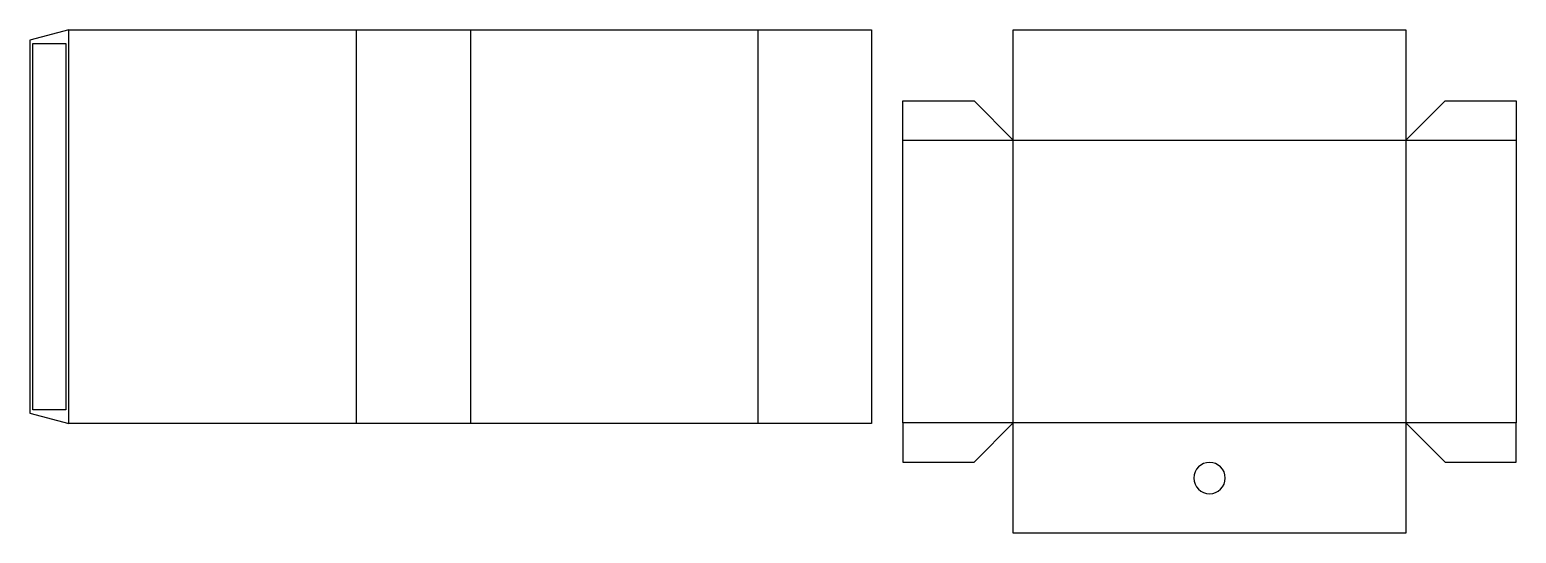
# Model space of a CAD drawing. Header units: millimetres. Extents: x 0 to 948, y 0 to 321.
import ezdxf

# ---------------------------------------------------------------- set-up
doc = ezdxf.new("R2010")
doc.units = ezdxf.units.MM
for name, color, linetype in [('CREASE', 5, 'CONTINUOUS'), ('CUT', 1, 'CONTINUOUS'), ('GLUE', 2, 'CONTINUOUS')]:
    doc.layers.add(name, color=color, linetype=linetype)

msp = doc.modelspace()

# ---------------------------------------------------------------- linework, layer by layer
at = {"layer": 'CREASE'}
for p, q in [((25, 70), (25, 321.35)), ((208.35, 321.35), (208.35, 70)), ((281.25, 321.35), (281.25, 70)), ((464.6, 321.35), (464.6, 70)), ((557.05, 250.9), (627.5, 250.9)), ((627.5, 250.9), (877.95, 250.9)), ((627.5, 70.45), (627.5, 250.9)), ((877.95, 250.9), (877.95, 70.45)), ((877.95, 250.9), (948.4, 250.9)), ((627.5, 70.45), (557.05, 70.45)), ((877.95, 70.45), (627.5, 70.45)), ((948.4, 70.45), (877.95, 70.45))]:
    msp.add_line(p, q, dxfattribs=at)
at = {"layer": 'CUT'}
for p, q in [((25, 321.35), (0, 314.651)), ((0, 314.651), (0, 76.699)), ((25, 321.35), (208.35, 321.35)), ((208.35, 321.35), (281.25, 321.35)), ((281.25, 321.35), (464.6, 321.35)), ((464.6, 321.35), (537.05, 321.35)), ((537.05, 321.35), (537.05, 70)), ((627.5, 321.35), (877.95, 321.35)), ((627.5, 250.9), (627.5, 321.35)), ((877.95, 321.35), (877.95, 250.9)), ((557.05, 250.9), (557.05, 275.9)), ((557.05, 275.9), (602.5, 275.9)), ((602.5, 275.9), (627.5, 250.9)), ((877.95, 250.9), (902.95, 275.9)), ((902.95, 275.9), (948.4, 275.9)), ((948.4, 275.9), (948.4, 250.9)), ((557.05, 70.45), (557.05, 250.9)), ((948.4, 250.9), (948.4, 70.45)), ((0, 76.699), (25, 70)), ((208.35, 70), (25, 70)), ((281.25, 70), (208.35, 70)), ((464.6, 70), (281.25, 70)), ((537.05, 70), (464.6, 70)), ((557.05, 70.45), (557.05, 45.45)), ((602.5, 45.45), (627.5, 70.45)), ((627.5, 0), (627.5, 70.45)), ((877.95, 70.45), (877.95, 0)), ((877.95, 70.45), (902.95, 45.45)), ((948.4, 45.45), (948.4, 70.45)), ((557.05, 45.45), (602.5, 45.45)), ((902.95, 45.45), (948.4, 45.45)), ((877.95, 0), (627.5, 0))]:
    msp.add_line(p, q, dxfattribs=at)
for start, end in [(90, 180), (0, 90), (180, 270), (270, 0)]:
    msp.add_arc((752.725, 35.225), 10, start, end, dxfattribs=at)
at = {"layer": 'GLUE'}
for p, q in [((2, 312.651), (23, 312.651)), ((2, 78.699), (2, 312.651)), ((23, 312.651), (23, 78.699)), ((23, 78.699), (2, 78.699))]:
    msp.add_line(p, q, dxfattribs=at)

doc.saveas('drawing.dxf')
